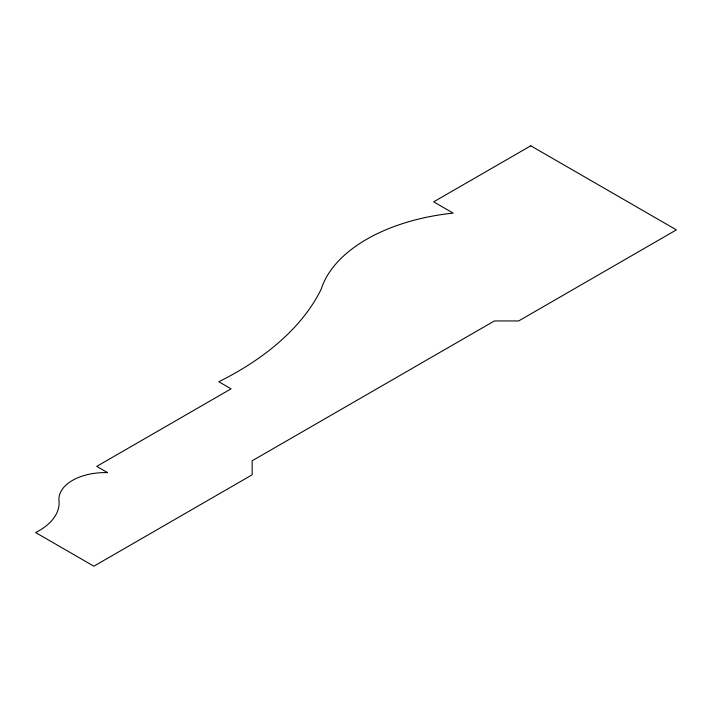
<?xml version="1.0" encoding="UTF-8"?>
<svg xmlns="http://www.w3.org/2000/svg" width="712" height="712" viewBox="0 0 712 712"><rect width="100%" height="100%" fill="white"/><g stroke="black" fill="none" stroke-linecap="round" stroke-linejoin="round"><path stroke-width="1.07" d="M530.769 145.8L433.679 201.852L453.152 213.102A164.294 94.856 0 0 0 321.13 289.321A329.923 190.478 0 0 1 218.798 381.739L231.08 388.832L96.761 466.378L107.574 472.626A46.236 26.691 0 0 0 59.078 501.471A67.987 39.258 0 0 1 35.6 532.549L93.877 566.2L252.155 474.815L252.155 460.798L494.404 320.943L518.674 320.943L676.4 229.878L530.769 145.8"/></g></svg>
